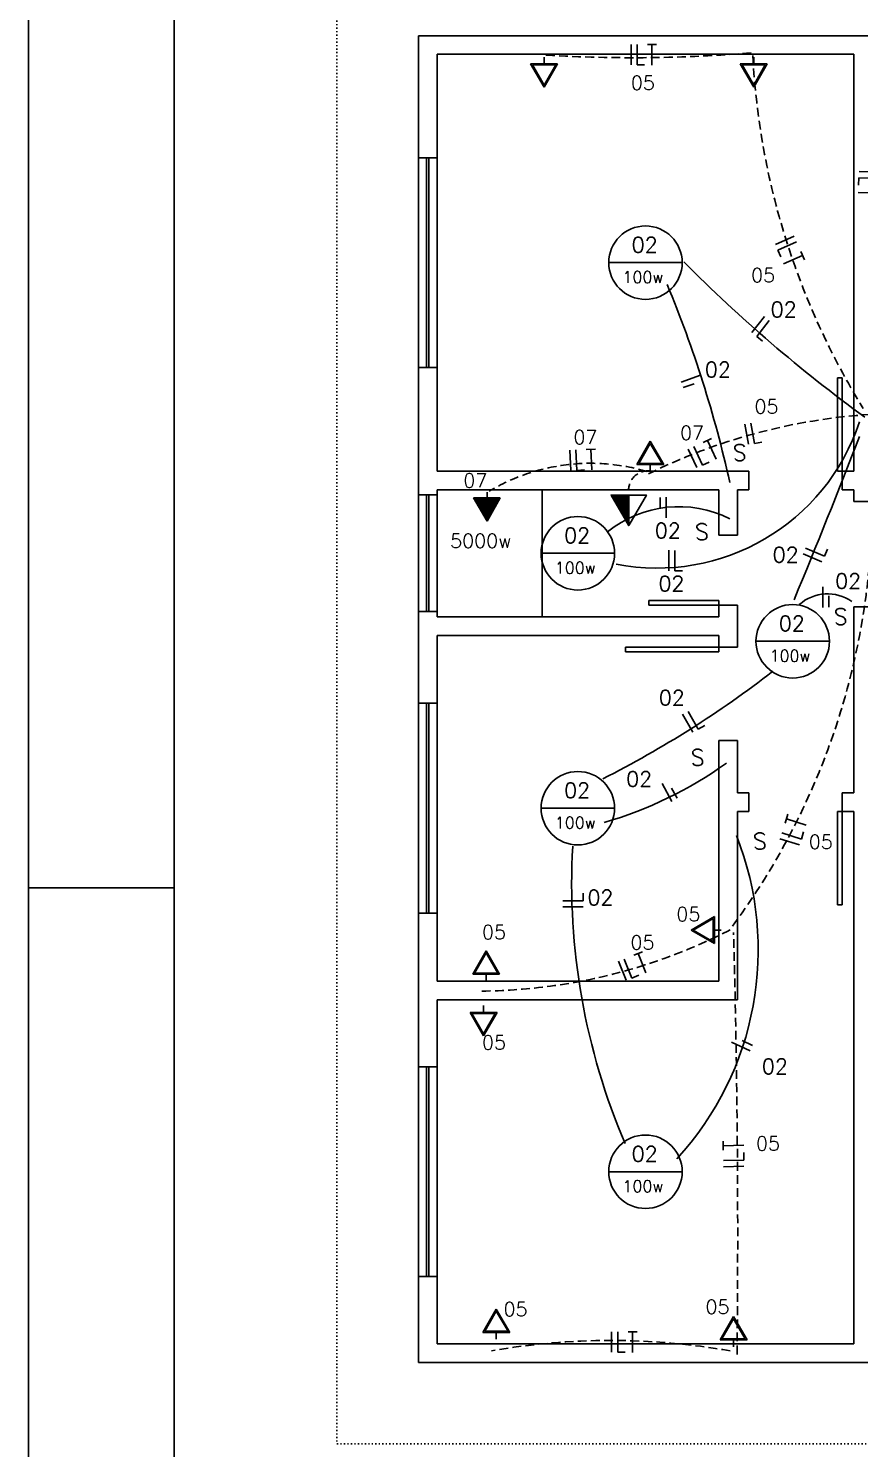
# Model space of a CAD drawing. Extents: x 4776 to 9276, y -14 to 2986.
# Drawn here: x 4776 to 5489, y 991 to 2209 of the extents above; entities that cross this region are included whole.
import ezdxf

# ---------------------------------------------------------------- set-up
doc = ezdxf.new("R2010")
doc.units = 0
doc.header["$MEASUREMENT"] = 0
for name, pattern in [('HIDDEN', [0.375, 0.25, -0.125]), ('HIDDEN22', [3, 1, -1, -1]), ('PONT', [2, 1, -1])]:
    doc.linetypes.add(name, pattern=pattern)
doc.layers.get('0').update_dxf_attribs({"linetype": 'CONTINUOUS'})
for name, color, linetype in [('ELETRICA', 1, 'CONTINUOUS'), ('ELETRIN', 5, 'PONT'), ('ELETRON', 5, 'CONTINUOUS'), ('INTERR', 2, 'CONTINUOUS'), ('MARGE', 6, 'CONTINUOUS')]:
    doc.layers.add(name, color=color, linetype=linetype)
doc.styles.add('ROMANS', font='ROMANS.shx')
doc.styles.get("Standard").update_dxf_attribs({"font": 'romans.shx', "width": 0.8})

# ---------------------------------------------------------------- blocks, each defined once
blk = doc.blocks.new('FNT')
at = {"layer": 'ELETRON', "color": 154}
for p, q in [((-8.9, 9), (-8.9, -8.5)), ((-3.6, 8.9), (-3.6, -8.6)), ((13.1, 8.9), (5.2, 8.9)), ((9.1, -8.8), (9.1, 8.9)), ((-3.6, -8.6), (2.8, -8.6))]:
    blk.add_line(p, q, dxfattribs=at)
blk = doc.blocks.new('TB')
at = {"layer": 'ELETRON', "linetype": 'CONTINUOUS'}
for p, q in [((0.9, 11.6), (-19.1, 0)), ((0, 10.1), (-17.3, 0)), ((-17.3, 0), (0, -9.9)), ((0, -9.9), (0, 10.1)), ((0, 0), (6.8, 0)), ((0.9, -11.5), (0.9, 11.6)), ((-19.1, 0), (0.9, -11.5))]:
    blk.add_line(p, q, dxfattribs=at)
blk = doc.blocks.new('*X8')
at = {"color": 0}
for p, q in [((14.356, 4.662), (14.568, 4.874)), ((14.358, 4.662), (14.572, 4.876)), ((14.36, 4.662), (14.576, 4.878)), ((14.362, 4.662), (14.581, 4.881)), ((14.364, 4.662), (14.585, 4.883)), ((14.365, 4.662), (14.589, 4.886)), ((14.367, 4.662), (14.593, 4.888)), ((14.369, 4.662), (14.597, 4.891)), ((14.371, 4.662), (14.602, 4.893)), ((14.372, 4.662), (14.606, 4.895)), ((14.374, 4.662), (14.61, 4.898)), ((14.376, 4.662), (14.614, 4.9)), ((14.378, 4.662), (14.618, 4.903)), ((14.379, 4.662), (14.622, 4.905)), ((14.381, 4.662), (14.627, 4.907)), ((14.383, 4.662), (14.631, 4.91)), ((14.385, 4.662), (14.635, 4.912)), ((14.386, 4.662), (14.639, 4.915)), ((14.388, 4.662), (14.643, 4.917)), ((14.39, 4.662), (14.648, 4.92)), ((14.392, 4.662), (14.652, 4.922)), ((14.394, 4.662), (14.656, 4.924)), ((14.395, 4.662), (14.66, 4.927)), ((14.397, 4.662), (14.664, 4.929)), ((14.399, 4.662), (14.668, 4.932)), ((14.401, 4.662), (14.673, 4.934)), ((14.402, 4.662), (14.677, 4.936)), ((14.404, 4.662), (14.681, 4.939)), ((14.406, 4.662), (14.685, 4.941)), ((14.408, 4.662), (14.689, 4.944)), ((14.409, 4.662), (14.694, 4.946)), ((14.411, 4.662), (14.698, 4.949)), ((14.413, 4.662), (14.702, 4.951)), ((14.415, 4.662), (14.706, 4.953)), ((14.417, 4.662), (14.71, 4.956)), ((14.418, 4.662), (14.714, 4.958)), ((14.42, 4.662), (14.719, 4.961)), ((14.422, 4.662), (14.723, 4.963)), ((14.424, 4.662), (14.726, 4.964)), ((14.425, 4.662), (14.726, 4.962)), ((14.427, 4.662), (14.726, 4.961)), ((14.429, 4.662), (14.726, 4.959)), ((14.431, 4.662), (14.726, 4.957)), ((14.432, 4.662), (14.726, 4.955)), ((14.434, 4.662), (14.726, 4.954)), ((14.436, 4.662), (14.726, 4.952)), ((14.438, 4.662), (14.726, 4.95)), ((14.44, 4.662), (14.726, 4.948)), ((14.441, 4.662), (14.726, 4.947)), ((14.443, 4.662), (14.726, 4.945)), ((14.445, 4.662), (14.726, 4.943)), ((14.447, 4.662), (14.726, 4.941)), ((14.448, 4.662), (14.726, 4.939)), ((14.45, 4.662), (14.726, 4.938)), ((14.452, 4.662), (14.726, 4.936)), ((14.454, 4.662), (14.726, 4.934)), ((14.455, 4.662), (14.726, 4.932)), ((14.457, 4.662), (14.726, 4.931)), ((14.459, 4.662), (14.726, 4.929)), ((14.461, 4.662), (14.726, 4.927)), ((14.463, 4.662), (14.726, 4.925)), ((14.464, 4.662), (14.726, 4.924)), ((14.466, 4.662), (14.726, 4.922)), ((14.468, 4.662), (14.726, 4.92)), ((14.47, 4.662), (14.726, 4.918)), ((14.471, 4.662), (14.726, 4.917)), ((14.473, 4.662), (14.726, 4.915)), ((14.475, 4.662), (14.726, 4.913)), ((14.477, 4.662), (14.726, 4.911)), ((14.478, 4.662), (14.726, 4.909)), ((14.48, 4.662), (14.726, 4.908)), ((14.482, 4.662), (14.726, 4.906)), ((14.484, 4.662), (14.726, 4.904)), ((14.485, 4.662), (14.726, 4.902)), ((14.487, 4.662), (14.726, 4.901)), ((14.489, 4.662), (14.726, 4.899)), ((14.491, 4.662), (14.726, 4.897)), ((14.493, 4.662), (14.726, 4.895)), ((14.494, 4.662), (14.726, 4.894)), ((14.496, 4.662), (14.726, 4.892)), ((14.498, 4.662), (14.726, 4.89)), ((14.5, 4.662), (14.726, 4.888)), ((14.501, 4.662), (14.726, 4.886)), ((14.503, 4.662), (14.726, 4.885)), ((14.505, 4.662), (14.726, 4.883)), ((14.507, 4.662), (14.726, 4.881)), ((14.508, 4.662), (14.726, 4.879)), ((14.51, 4.662), (14.726, 4.878)), ((14.512, 4.662), (14.726, 4.876)), ((14.514, 4.662), (14.726, 4.874)), ((14.203, 4.662), (14.204, 4.664)), ((14.204, 4.662), (14.208, 4.666)), ((14.206, 4.662), (14.213, 4.668)), ((14.208, 4.662), (14.217, 4.671)), ((14.21, 4.662), (14.221, 4.673)), ((14.211, 4.662), (14.225, 4.676)), ((14.213, 4.662), (14.229, 4.678)), ((14.215, 4.662), (14.233, 4.68)), ((14.217, 4.662), (14.238, 4.683)), ((14.219, 4.662), (14.242, 4.685)), ((14.22, 4.662), (14.246, 4.688)), ((14.222, 4.662), (14.25, 4.69)), ((14.224, 4.662), (14.254, 4.693)), ((14.226, 4.662), (14.259, 4.695)), ((14.227, 4.662), (14.263, 4.697)), ((14.229, 4.662), (14.267, 4.7)), ((14.231, 4.662), (14.271, 4.702)), ((14.233, 4.662), (14.275, 4.705)), ((14.234, 4.662), (14.279, 4.707)), ((14.236, 4.662), (14.284, 4.709)), ((14.238, 4.662), (14.288, 4.712)), ((14.24, 4.662), (14.292, 4.714)), ((14.242, 4.662), (14.296, 4.717)), ((14.243, 4.662), (14.3, 4.719)), ((14.245, 4.662), (14.305, 4.722)), ((14.247, 4.662), (14.309, 4.724)), ((14.249, 4.662), (14.313, 4.726)), ((14.25, 4.662), (14.317, 4.729)), ((14.252, 4.662), (14.321, 4.731)), ((14.254, 4.662), (14.325, 4.734)), ((14.256, 4.662), (14.33, 4.736)), ((14.257, 4.662), (14.334, 4.738)), ((14.259, 4.662), (14.338, 4.741)), ((14.261, 4.662), (14.342, 4.743)), ((14.263, 4.662), (14.346, 4.746)), ((14.265, 4.662), (14.351, 4.748)), ((14.266, 4.662), (14.355, 4.75)), ((14.268, 4.662), (14.359, 4.753)), ((14.27, 4.662), (14.363, 4.755)), ((14.272, 4.662), (14.367, 4.758)), ((14.273, 4.662), (14.372, 4.76)), ((14.275, 4.662), (14.376, 4.763)), ((14.277, 4.662), (14.38, 4.765)), ((14.279, 4.662), (14.384, 4.767)), ((14.28, 4.662), (14.388, 4.77)), ((14.282, 4.662), (14.392, 4.772)), ((14.284, 4.662), (14.397, 4.775)), ((14.286, 4.662), (14.401, 4.777)), ((14.288, 4.662), (14.405, 4.779)), ((14.289, 4.662), (14.409, 4.782)), ((14.291, 4.662), (14.413, 4.784)), ((14.293, 4.662), (14.418, 4.787)), ((14.295, 4.662), (14.422, 4.789)), ((14.296, 4.662), (14.426, 4.792)), ((14.298, 4.662), (14.43, 4.794)), ((14.3, 4.662), (14.434, 4.796)), ((14.302, 4.662), (14.438, 4.799)), ((14.303, 4.662), (14.443, 4.801)), ((14.305, 4.662), (14.447, 4.804)), ((14.307, 4.662), (14.451, 4.806)), ((14.309, 4.662), (14.455, 4.808)), ((14.31, 4.662), (14.459, 4.811)), ((14.312, 4.662), (14.464, 4.813)), ((14.314, 4.662), (14.468, 4.816)), ((14.316, 4.662), (14.472, 4.818)), ((14.318, 4.662), (14.476, 4.821)), ((14.319, 4.662), (14.48, 4.823)), ((14.321, 4.662), (14.484, 4.825)), ((14.323, 4.662), (14.489, 4.828)), ((14.325, 4.662), (14.493, 4.83)), ((14.326, 4.662), (14.497, 4.833)), ((14.328, 4.662), (14.501, 4.835)), ((14.33, 4.662), (14.505, 4.837)), ((14.332, 4.662), (14.51, 4.84)), ((14.333, 4.662), (14.514, 4.842)), ((14.335, 4.662), (14.518, 4.845)), ((14.337, 4.662), (14.522, 4.847)), ((14.339, 4.662), (14.526, 4.85)), ((14.341, 4.662), (14.53, 4.852)), ((14.342, 4.662), (14.535, 4.854)), ((14.344, 4.662), (14.539, 4.857)), ((14.346, 4.662), (14.543, 4.859)), ((14.348, 4.662), (14.547, 4.862)), ((14.349, 4.662), (14.551, 4.864)), ((14.351, 4.662), (14.556, 4.866)), ((14.353, 4.662), (14.56, 4.869)), ((14.355, 4.662), (14.564, 4.871)), ((14.516, 4.662), (14.726, 4.872)), ((14.517, 4.662), (14.726, 4.871)), ((14.519, 4.662), (14.726, 4.869)), ((14.521, 4.662), (14.726, 4.867)), ((14.523, 4.662), (14.726, 4.865)), ((14.524, 4.662), (14.726, 4.863)), ((14.526, 4.662), (14.726, 4.862)), ((14.528, 4.662), (14.726, 4.86)), ((14.53, 4.662), (14.726, 4.858)), ((14.531, 4.662), (14.726, 4.856)), ((14.533, 4.662), (14.726, 4.855)), ((14.535, 4.662), (14.726, 4.853)), ((14.537, 4.662), (14.726, 4.851)), ((14.539, 4.662), (14.726, 4.849)), ((14.54, 4.662), (14.726, 4.848)), ((14.542, 4.662), (14.726, 4.846)), ((14.544, 4.662), (14.726, 4.844)), ((14.546, 4.662), (14.726, 4.842)), ((14.547, 4.662), (14.726, 4.84)), ((14.549, 4.662), (14.726, 4.839)), ((14.551, 4.662), (14.726, 4.837)), ((14.553, 4.662), (14.726, 4.835)), ((14.554, 4.662), (14.726, 4.833)), ((14.556, 4.662), (14.726, 4.832)), ((14.558, 4.662), (14.726, 4.83)), ((14.56, 4.662), (14.726, 4.828)), ((14.562, 4.662), (14.726, 4.826)), ((14.563, 4.662), (14.726, 4.825)), ((14.565, 4.662), (14.726, 4.823)), ((14.567, 4.662), (14.726, 4.821)), ((14.569, 4.662), (14.726, 4.819)), ((14.57, 4.662), (14.726, 4.818)), ((14.572, 4.662), (14.726, 4.816)), ((14.574, 4.662), (14.726, 4.814)), ((14.576, 4.662), (14.726, 4.812)), ((14.577, 4.662), (14.726, 4.81)), ((14.579, 4.662), (14.726, 4.809)), ((14.581, 4.662), (14.726, 4.807)), ((14.583, 4.662), (14.726, 4.805)), ((14.584, 4.662), (14.726, 4.803)), ((14.586, 4.662), (14.726, 4.802)), ((14.588, 4.662), (14.726, 4.8)), ((14.59, 4.662), (14.726, 4.798)), ((14.592, 4.662), (14.726, 4.796)), ((14.593, 4.662), (14.726, 4.795)), ((14.595, 4.662), (14.726, 4.793)), ((14.597, 4.662), (14.726, 4.791)), ((14.599, 4.662), (14.726, 4.789)), ((14.6, 4.662), (14.726, 4.787)), ((14.602, 4.662), (14.726, 4.786)), ((14.604, 4.662), (14.726, 4.784)), ((14.606, 4.662), (14.726, 4.782)), ((14.607, 4.662), (14.726, 4.78)), ((14.609, 4.662), (14.726, 4.779)), ((14.611, 4.662), (14.726, 4.777)), ((14.613, 4.662), (14.726, 4.775)), ((14.615, 4.662), (14.726, 4.773)), ((14.616, 4.662), (14.726, 4.772)), ((14.618, 4.662), (14.726, 4.77)), ((14.62, 4.662), (14.726, 4.768)), ((14.622, 4.662), (14.726, 4.766)), ((14.623, 4.662), (14.726, 4.764)), ((14.625, 4.662), (14.726, 4.763)), ((14.627, 4.662), (14.726, 4.761)), ((14.629, 4.662), (14.726, 4.759)), ((14.63, 4.662), (14.726, 4.757)), ((14.632, 4.662), (14.726, 4.756)), ((14.634, 4.662), (14.726, 4.754)), ((14.636, 4.662), (14.726, 4.752)), ((14.638, 4.662), (14.726, 4.75)), ((14.639, 4.662), (14.726, 4.749)), ((14.641, 4.662), (14.726, 4.747)), ((14.643, 4.662), (14.726, 4.745)), ((14.645, 4.662), (14.726, 4.743)), ((14.646, 4.662), (14.726, 4.741)), ((14.648, 4.662), (14.726, 4.74)), ((14.65, 4.662), (14.726, 4.738)), ((14.652, 4.662), (14.726, 4.736)), ((14.653, 4.662), (14.726, 4.734)), ((14.655, 4.662), (14.726, 4.733)), ((14.657, 4.662), (14.726, 4.731)), ((14.659, 4.662), (14.726, 4.729)), ((14.661, 4.662), (14.726, 4.727)), ((14.662, 4.662), (14.726, 4.726)), ((14.664, 4.662), (14.726, 4.724)), ((14.666, 4.662), (14.726, 4.722)), ((14.668, 4.662), (14.726, 4.72)), ((14.669, 4.662), (14.726, 4.719)), ((14.671, 4.662), (14.726, 4.717)), ((14.673, 4.662), (14.726, 4.715)), ((14.675, 4.662), (14.726, 4.713)), ((14.676, 4.662), (14.726, 4.711)), ((14.678, 4.662), (14.726, 4.71)), ((14.68, 4.662), (14.726, 4.708)), ((14.682, 4.662), (14.726, 4.706)), ((14.683, 4.662), (14.726, 4.704)), ((14.685, 4.662), (14.726, 4.703)), ((14.687, 4.662), (14.726, 4.701)), ((14.689, 4.662), (14.726, 4.699)), ((14.691, 4.662), (14.726, 4.697)), ((14.692, 4.662), (14.726, 4.696)), ((14.694, 4.662), (14.726, 4.694)), ((14.696, 4.662), (14.726, 4.692)), ((14.698, 4.662), (14.726, 4.69)), ((14.699, 4.662), (14.726, 4.688)), ((14.701, 4.662), (14.726, 4.687)), ((14.703, 4.662), (14.726, 4.685)), ((14.705, 4.662), (14.726, 4.683)), ((14.706, 4.662), (14.726, 4.681)), ((14.708, 4.662), (14.726, 4.68)), ((14.71, 4.662), (14.726, 4.678)), ((14.712, 4.662), (14.726, 4.676)), ((14.714, 4.662), (14.726, 4.674)), ((14.715, 4.662), (14.726, 4.673)), ((14.717, 4.662), (14.726, 4.671)), ((14.719, 4.662), (14.726, 4.669)), ((14.721, 4.662), (14.726, 4.667)), ((14.722, 4.662), (14.726, 4.665)), ((14.724, 4.662), (14.726, 4.664))]:
    blk.add_line(p, q, dxfattribs=at)
blk = doc.blocks.new('TMEDIA')
at = {"layer": 'ELETRICA'}
blk.add_line((-0.524, 0), (0, 0), dxfattribs=at)
blk.add_lwpolyline([(-0.524, 0), (0, -0.303), (0, 0.303)], close=True, dxfattribs=at)
blk.add_blockref('*X8', (-14.726, -4.662), dxfattribs=at)
blk = doc.blocks.new('TM')
at = {"xscale": 50, "yscale": 50, "zscale": 50}
blk.add_blockref('TMEDIA', (0, 0), dxfattribs=at)
blk = doc.blocks.new('TA')
at = {"layer": 'ELETRON', "linetype": 'CONTINUOUS'}
for p, q in [((0.9, 10.9), (-19.1, -0.8)), ((0, 9.3), (-17.3, -0.8)), ((-16, 0), (0, 0)), ((-15, 0.6), (0, 0.6)), ((-14.1, 1.1), (0, 1.1)), ((-13.1, 1.7), (0, 1.7)), ((-12.1, 2.2), (0, 2.2)), ((-11.2, 2.8), (0, 2.8)), ((-10.2, 3.4), (0, 3.4)), ((-9.2, 3.9), (0, 3.9)), ((-8.3, 4.5), (0, 4.5)), ((-7.3, 5.1), (0, 5.1)), ((-6.3, 5.6), (0, 5.6)), ((-5.4, 6.2), (0, 6.2)), ((-4.4, 6.8), (0, 6.8)), ((-3.4, 7.3), (0, 7.3)), ((-2.5, 7.9), (0, 7.9)), ((-1.5, 8.4), (0, 8.4)), ((-0.6, 9), (0, 9)), ((0, -10.7), (0, 9.3)), ((0.9, -12.2), (0.9, 10.9)), ((-19.1, -0.8), (0.9, -12.2)), ((-17.3, -0.8), (0, -10.7)), ((-17.3, -0.8), (5.8, -0.8)), ((-17, -0.6), (0, -0.6)), ((-16.6, -1.1), (0, -1.1)), ((-15.7, -1.7), (0, -1.7)), ((-14.7, -2.3), (0, -2.3)), ((-13.7, -2.8), (0, -2.8)), ((-12.7, -3.4), (0, -3.4)), ((-11.7, -3.9), (0, -3.9)), ((-10.7, -4.5), (0, -4.5)), ((-9.8, -5.1), (0, -5.1)), ((-8.8, -5.6), (0, -5.6)), ((-7.8, -6.2), (0, -6.2)), ((-6.8, -6.8), (0, -6.8)), ((-5.8, -7.3), (0, -7.3)), ((-4.8, -7.9), (0, -7.9)), ((-3.9, -8.4), (0, -8.4)), ((-2.9, -9), (0, -9)), ((-1.9, -9.6), (0, -9.6)), ((-0.9, -10.1), (0, -10.1))]:
    blk.add_line(p, q, dxfattribs=at)

msp = doc.modelspace()

# ---------------------------------------------------------------- linework, layer by layer
for p, q in [((4775.8, 2986.5), (4775.8, -13.5)), ((5110.4, 2202.5), (5548.4, 2202.5)), ((5110.4, 2097.8), (5110.4, 2202.5)), ((5126.4, 2186.5), (5483.9, 2186.5)), ((5126.4, 2097.8), (5126.4, 2186.5)), ((5483.9, 1829), (5483.9, 2186.5)), ((5110.4, 1917.8), (5110.4, 2097.8)), ((5110.4, 2097.8), (5126.4, 2097.8)), ((5117.4, 1917.8), (5117.4, 2097.8)), ((5119.4, 1917.8), (5119.4, 2097.8)), ((5126.4, 1917.8), (5126.4, 2097.8)), ((5110.4, 1808.5), (5110.4, 1917.8)), ((5110.4, 1917.8), (5126.4, 1917.8)), ((5126.4, 1829), (5126.4, 1917.8)), ((5469.9, 1829), (5469.9, 1909)), ((5469.9, 1909), (5473.9, 1909)), ((5473.9, 1909), (5473.9, 1829)), ((5126.4, 1829), (5393.9, 1829)), ((5393.9, 1813), (5393.9, 1829)), ((5473.9, 1829), (5469.9, 1829)), ((5473.9, 1829), (5483.9, 1829)), ((5473.9, 1813), (5473.9, 1829)), ((5110.4, 1808.5), (5110.4, 1708.5)), ((5110.4, 1808.5), (5126.4, 1808.5)), ((5117.4, 1708.5), (5117.4, 1808.5)), ((5119.4, 1708.5), (5119.4, 1808.5)), ((5126.4, 1813), (5367.9, 1813)), ((5126.4, 1808.5), (5126.4, 1813)), ((5126.4, 1708.5), (5126.4, 1808.5)), ((5216.4, 1704), (5216.4, 1813)), ((5367.9, 1774), (5367.9, 1813)), ((5383.9, 1774), (5383.9, 1813)), ((5383.9, 1813), (5393.9, 1813)), ((5473.9, 1813), (5483.9, 1813)), ((5483.9, 1803), (5483.9, 1813)), ((5483.9, 1803), (5499.9, 1803)), ((5367.9, 1774), (5383.9, 1774)), ((5307.9, 1718), (5367.9, 1718)), ((5307.9, 1714), (5307.9, 1718)), ((5367.9, 1718), (5367.9, 1714)), ((5110.4, 1629.8), (5110.4, 1708.5)), ((5110.4, 1708.5), (5126.4, 1708.5)), ((5126.4, 1704), (5126.4, 1708.5)), ((5367.9, 1714), (5307.9, 1714)), ((5367.9, 1704), (5367.9, 1714)), ((5367.9, 1714), (5383.9, 1714)), ((5383.9, 1714), (5383.9, 1678)), ((5483.9, 1553), (5483.9, 1712.5)), ((5483.9, 1712.5), (5499.9, 1712.5)), ((5126.4, 1704), (5367.9, 1704)), ((5126.4, 1688), (5367.9, 1688)), ((5126.4, 1629.8), (5126.4, 1688)), ((5367.9, 1688), (5367.9, 1678)), ((5287.9, 1678), (5367.9, 1678)), ((5287.9, 1674), (5287.9, 1678)), ((5367.9, 1674), (5287.9, 1674)), ((5367.9, 1678), (5383.9, 1678)), ((5367.9, 1678), (5367.9, 1674)), ((5110.4, 1629.8), (5110.4, 1449.8)), ((5110.4, 1629.8), (5126.4, 1629.8)), ((5117.4, 1449.8), (5117.4, 1629.8)), ((5119.4, 1449.8), (5119.4, 1629.8)), ((5126.4, 1449.8), (5126.4, 1629.8)), ((5367.9, 1598), (5367.9, 1391.5)), ((5367.9, 1598), (5383.9, 1598)), ((5383.9, 1598), (5383.9, 1553)), ((5383.9, 1553), (5393.9, 1553)), ((5393.9, 1553), (5393.9, 1537)), ((5473.9, 1553), (5483.9, 1553)), ((5473.9, 1553), (5473.9, 1537)), ((5383.9, 1537), (5383.9, 1375.5)), ((5383.9, 1537), (5393.9, 1537)), ((5469.9, 1537), (5469.9, 1457)), ((5473.9, 1537), (5469.9, 1537)), ((5473.9, 1457), (5473.9, 1537)), ((5473.9, 1537), (5483.9, 1537)), ((5483.9, 1080.5), (5483.9, 1537)), ((4900.8, 1471.5), (4775.8, 1471.5)), ((5110.4, 1318), (5110.4, 1449.8)), ((5110.4, 1449.8), (5126.4, 1449.8)), ((5126.4, 1391.5), (5126.4, 1449.8)), ((5469.9, 1457), (5473.9, 1457)), ((5126.4, 1391.5), (5367.9, 1391.5)), ((5126.4, 1375.5), (5383.9, 1375.5)), ((5126.4, 1318), (5126.4, 1375.5)), ((5110.4, 1138), (5110.4, 1318)), ((5110.4, 1318), (5126.4, 1318)), ((5117.4, 1138), (5117.4, 1318)), ((5119.4, 1138), (5119.4, 1318)), ((5126.4, 1318), (5126.4, 1138)), ((5110.4, 1064.5), (5110.4, 1138)), ((5110.4, 1138), (5126.4, 1138)), ((5126.4, 1080.5), (5126.4, 1138)), ((5126.4, 1080.5), (5483.9, 1080.5)), ((5110.4, 1064.5), (5499.9, 1064.5))]:
    msp.add_line(p, q)
at = {"linetype": 'HIDDEN22'}
for p, q in [((5040.4, 2272.5), (5040.4, 994.5)), ((5040.4, 994.5), (6683.4, 994.5))]:
    msp.add_line(p, q, dxfattribs=at)
at = {"layer": 'ELETRIN', "linetype": 'HIDDEN', "ltscale": 30}
for centre, radius, start, end in [((5293.8, 3429.4), 1245.8, 266.5939, 274.7693), ((6036.6, 2219.5), 640.4, 183.0447, 211.7347), ((5530.5, 1376.3), 502.4, 93.6701, 116.5141), ((4889, 1801.7), 610.4, 323.5165, 4.8833), ((5258.1, 1665.4), 170.3, 73.521, 120.7202), ((5307.3, 1812.5), 16.7, 83.4815, 178.128), ((5159.9, 1860.8), 477.9, 270.5892, 297.1996), ((-4202.8, 1173.7), 9587, 359.38832, 1.55152), ((5275.4, 492.7), 590.6, 80.0149, 99.9851)]:
    msp.add_arc(centre, radius, start, end, dxfattribs=at)
at = {"layer": 'ELETRON', "linetype": 'CONTINUOUS'}
for p, q in [((5273.6, 2007.8), (5336.6, 2007.8)), ((5215.6, 1758.5), (5278.6, 1758.5)), ((5399.9, 1683), (5462.9, 1683)), ((5215.6, 1539.8), (5278.6, 1539.8)), ((5273.6, 1228), (5336.6, 1228))]:
    msp.add_line(p, q, dxfattribs=at)
at = {"layer": 'ELETRON', "color": 154}
for p, q in [((5407.3, 1961.5), (5396.4, 1947.8)), ((5411.3, 1958.2), (5400.5, 1944.4)), ((5400.5, 1944.4), (5405.5, 1940.4)), ((5335.6, 1905.4), (5352.2, 1911.2)), ((5337.5, 1900.6), (5346.8, 1903.9)), ((5390.4, 1869.2), (5393.5, 1852)), ((5395.6, 1870), (5398.7, 1852.7)), ((5398.7, 1852.7), (5405, 1853.9)), ((5317.8, 1806.4), (5317.8, 1796.5)), ((5322.9, 1806.5), (5322.9, 1789)), ((5325.1, 1761.1), (5325.1, 1743.5)), ((5330.3, 1760.9), (5330.3, 1743.4)), ((5440.3, 1758), (5456.5, 1751.3)), ((5442.4, 1762.8), (5458.7, 1756.1)), ((5458.7, 1756.1), (5461.1, 1762.1)), ((5330.3, 1743.4), (5336.8, 1743.4)), ((5457.3, 1712), (5457.3, 1729.6)), ((5462.4, 1712.2), (5462.4, 1722.1)), ((5337, 1620.4), (5345.7, 1605.1)), ((5341.6, 1622.8), (5350.3, 1607.6)), ((5350.3, 1607.6), (5355.9, 1610.8)), ((5327.8, 1545.7), (5319.3, 1561)), ((5332.2, 1548.3), (5327.4, 1556.9)), ((5251.7, 1460.5), (5251.7, 1466.9)), ((5234.1, 1455.2), (5251.6, 1455.2)), ((5234.2, 1460.5), (5251.7, 1460.5)), ((5396.9, 1336.4), (5387.9, 1340.6)), ((5394.8, 1331.7), (5379, 1339.2))]:
    msp.add_line(p, q, dxfattribs=at)
at = {"layer": 'ELETRON', "linetype": 'CONTINUOUS'}
for centre in [(5305.1, 2007.8), (5247.1, 1758.5), (5431.4, 1683), (5247.1, 1539.8), (5305.1, 1228)]:
    msp.add_circle(centre, 31.5, dxfattribs=at)
at = {"layer": 'ELETRON'}
for centre, radius, start, end in [((6263.2, 2928.8), 1305, 224.8537, 233.8394), ((4386.6, 1598.7), 1015.1, 12.5471, 22.616), ((5315.1, 1928.6), 182.8, 258.8929, 341.7625), ((99.2, 3934.6), 5775.4, 337.43834, 338.93418), ((5333.8, 1701.7), 96.8, 63.1749, 129.1578), ((5461.4, 1686.7), 37, 55.7203, 131.4279), ((4855.5, 2380.2), 913.8, 296.8726, 307.7098), ((5175, 1855.9), 341.7, 286.1102, 305.7463), ((5136, 1418.4), 265.8, 317.5443, 21.6275), ((5808.3, 1475.6), 566.5, 176.7939, 203.2343)]:
    msp.add_arc(centre, radius, start, end, dxfattribs=at)
at = {"layer": 'MARGE'}
msp.add_line((4900.8, 36.5), (4900.8, 2936.5), dxfattribs=at)

# ---------------------------------------------------------------- block references
at = {"layer": 'ELETRIN', "linetype": 'HIDDEN', "ltscale": 30}
for name, p in [('FNT', (5301.6, 2186)), ('TB', (5363.3, 1435.2)), ('FNT', (5285, 1081.8))]:
    msp.add_blockref(name, p, dxfattribs=at)
for name, p, rotation in [('TB', (5218.2, 2177.4), 90), ('TB', (5398, 2177.4), 90), ('FNT', (5496.5, 2076.8), 268.2086102304447), ('FNT', (5428, 2018.7), 293.5158774861142), ('TB', (5309.2, 1835.5), 270), ('FNT', (5353.7, 1843.4), 24.75713129134845), ('FNT', (5249.5, 1838.4), 2.860049373462975), ('TA', (5168.4, 1805.2), 90), ('TM', (5290.7, 1808.4), 90), ('FNT', (5431.7, 1519.4), 72.33620563682217), ('TB', (5168.4, 1398.4), 270), ('FNT', (5293.6, 1403.5), 21.78508859237834), ('TB', (5166.3, 1363.7), 90), ('FNT', (5380.8, 1241.4), 91.30302876538036), ('TB', (5177.1, 1091.1), 270), ('TB', (5380.6, 1084.6), 270)]:
    msp.add_blockref(name, p, dxfattribs=dict(at, rotation=rotation))

# ---------------------------------------------------------------- texts
at = {"layer": 'ELETRIN', "linetype": 'HIDDEN', "ltscale": 30, "style": 'ROMANS'}
for s, p in [('05', (5292.6, 2156)), ('05', (5395.7, 1991.2)), ('05', (5398.6, 1878.4)), ('07', (5243.3, 1852)), ('07', (5334.8, 1855.7)), ('07', (5148.9, 1814.8)), ('5000w', (5137.6, 1763.2)), ('05', (5445.2, 1505)), ('05', (5331.6, 1443)), ('05', (5164.9, 1427.6)), ('05', (5292.2, 1418.7)), ('05', (5164.9, 1332.8)), ('05', (5399.9, 1246.3)), ('05', (5183.4, 1104.2)), ('05', (5356.6, 1106.2))]:
    msp.add_text(s, height=12, dxfattribs=at).set_placement(p)
at = {"layer": 'ELETRON', "color": 7, "linetype": 'CONTINUOUS'}
for s, height, p in [('02', 13, (5293.3, 2016.6)), ('100w', 10, (5285.3, 1990.4)), ('02', 13, (5412.5, 1961.1)), ('02', 13, (5356.1, 1909.6)), ('02', 13, (5235.3, 1767.3)), ('02', 13, (5313.1, 1771.5)), ('02', 13, (5414.2, 1750.7)), ('100w', 10, (5227.3, 1741.1)), ('02', 13, (5316.2, 1726)), ('02', 13, (5467.8, 1728.2)), ('02', 13, (5419.5, 1691.8)), ('100w', 10, (5411.5, 1665.6)), ('02', 13, (5316.6, 1628.1)), ('02', 13, (5235.3, 1548.6)), ('02', 13, (5288.6, 1558.4)), ('100w', 10, (5227.3, 1522.4)), ('02', 13, (5255.3, 1456.7)), ('02', 13, (5405, 1311.8)), ('02', 13, (5293.3, 1236.8)), ('100w', 10, (5285.3, 1210.6))]:
    msp.add_text(s, height=height, dxfattribs=at).set_placement(p)
at = {"layer": 'INTERR'}
for p in [(5379.9, 1837.9), (5347.5, 1770), (5466.5, 1697.2), (5343.8, 1576.4), (5397.2, 1504.6)]:
    msp.add_text('S', height=14, dxfattribs=at).set_placement(p)

doc.saveas('drawing.dxf')
